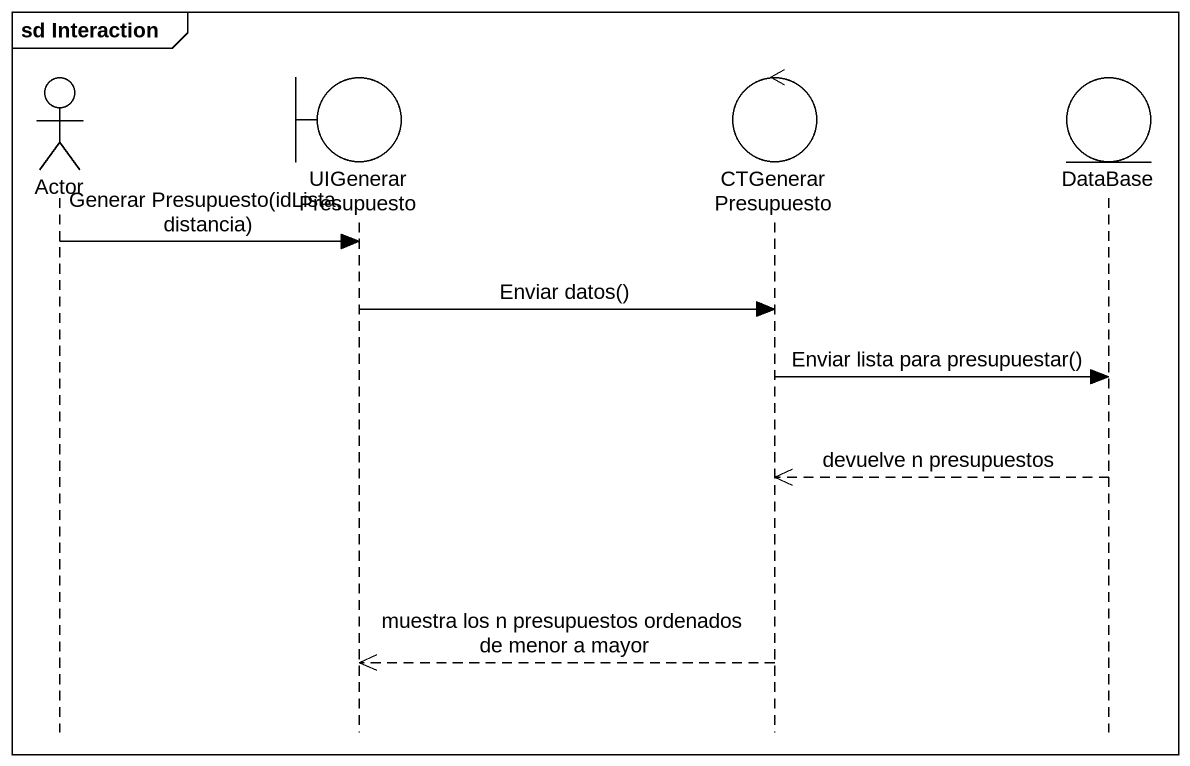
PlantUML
@startuml
mainframe sd Interaction
hide footbox
actor "Actor" as Actor_
boundary UIGenerarPresupuesto
control CTGenerarPresupuesto
entity "DataBase" as DataBase_

Actor_ -> UIGenerarPresupuesto : Generar Presupuesto(idLista, distancia)
UIGenerarPresupuesto -> CTGenerarPresupuesto : Enviar datos()
CTGenerarPresupuesto -> DataBase_ : Enviar lista para presupuestar()
DataBase_ -->> CTGenerarPresupuesto : devuelve n presupuestos
CTGenerarPresupuesto -->> UIGenerarPresupuesto : muestra los n presupuestos ordenados de menor a mayor
@enduml
